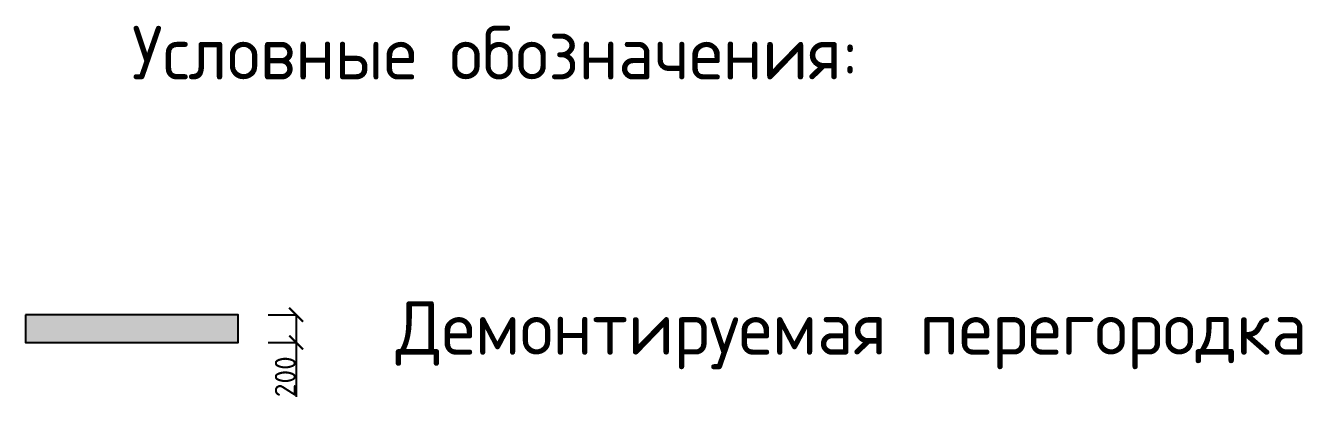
# Model space of a CAD drawing. Header units: millimetres. Extents: x -178199094 to 13669908, y -30538122 to 6091408.
# Drawn here: x 6899937 to 6909116, y 371700 to 374393 of the extents above; entities that cross this region are included whole.
import ezdxf

# ---------------------------------------------------------------- set-up
doc = ezdxf.new("R2010")
doc.units = ezdxf.units.MM
doc.layers.add('Plan 1', color=7, linetype='Continuous')
doc.styles.add('gost', font='GOST Common.ttf')
doc.dimstyles.new('Copy of GOST', dxfattribs={"dimtxt": 150, "dimasz": 100, "dimexe": 0.18, "dimexo": 0.06, "dimgap": 3, "dimtad": 1, "dimdec": 0, "dimzin": 0, "dimdsep": 46, "dimtxsty": 'gost', "dimblk": 'ARCHTICK', "dimcen": 0.09, "dimclrt": 256, "dimadec": 0, "dimazin": 0, "dimtfac": 1, "dimtdec": 0, "dimtofl": 0, "dimtmove": 0, "dimatfit": 3, "dimldrblk": 'ARCHTICK', "dimfxl": 200, "dimfxlon": 1, "dimtolj": 1, "dimtzin": 0, "dimarcsym": 0})

# ---------------------------------------------------------------- blocks, each defined once
blk = doc.blocks.new('_ArchTick')
at = {"color": 0, "linetype": 'ByBlock', "const_width": 0.15}
blk.add_lwpolyline([(-0.5, -0.5), (0.5, 0.5)], dxfattribs=at)
blk = doc.blocks.new('*D434')
at = {"color": 0, "lineweight": -2, "transparency": 16777216}
for p, q in [((6901682.2, 372316), (6901882.4, 372316)), ((6901882.2, 372316), (6901882.2, 372116)), ((6901682.2, 372116), (6901882.4, 372116)), ((6901882.2, 372116), (6901882.2, 371725))]:
    blk.add_line(p, q, dxfattribs=at)
at = {"layer": 'Defpoints', "color": 0, "transparency": 16777216}
for p in [(6901465, 372316), (6901465, 372116), (6901882.2, 372116)]:
    blk.add_point(p, dxfattribs=at)
at = {"color": 0, "lineweight": -2, "transparency": 16777216, "xscale": 100, "yscale": 100, "zscale": 100}
for p, rotation in [((6901882.2, 372316), 90), ((6901882.2, 372116), 270)]:
    blk.add_blockref('_ArchTick', p, dxfattribs=dict(at, rotation=rotation))
at = {"transparency": 16777216, "insert": (6901804.2, 371870.5), "char_height": 150, "attachment_point": 5, "rotation": 90, "style": 'gost'}
blk.add_mtext('\\A1;200', dxfattribs=at)

msp = doc.modelspace()

# ---------------------------------------------------------------- hatches: boundary and pattern name
at = {"transparency": 33554687}
h = msp.add_hatch(color=1, dxfattribs=at)
h.dxf.hatch_style = 1
h.paths.add_polyline_path([(6901465.00086, 372316.02946), (6899937.13068, 372316.02946), (6899937.13068, 372116.02946), (6901465.00086, 372116.02946)])

# ---------------------------------------------------------------- linework, layer by layer
at = {"color": 18, "true_color": 0x000000}
msp.add_lwpolyline([(6899937.13068, 372316.02946), (6899937.13068, 372116.02946), (6901465.00086, 372116.02946), (6901465.00086, 372316.02946), (6899937.13068, 372316.02946)], dxfattribs=at)

# ---------------------------------------------------------------- texts
at = {"layer": 'Plan 1', "char_height": 384.8748082, "attachment_point": 1, "style": 'gost'}
for s, insert in [('Условные обозначения:', (6900700.86259, 374390.45057)), ('Демонтируемая перегородка', (6902597.55003, 372413.60699))]:
    msp.add_mtext_dynamic_manual_height_columns(s, width=12549.7203437, gutter_width=0.54982, heights=[0], dxfattribs=dict(at, insert=insert))

# ---------------------------------------------------------------- dimensions: what is measured, and where the dimension line sits
at = {"color": 18, "true_color": 0x000000}
dim = msp.add_linear_dim(base=(6901882.17502, 372116.02946), p1=(6901465.00086, 372316.02946), p2=(6901465.00086, 372116.02946), angle=90, dimstyle='Copy of GOST', dxfattribs=at)
dim.commit()
dim.dimension.update_dxf_attribs({"geometry": '*D434', "text_midpoint": (6901804.17502, 371870.52946)})

doc.saveas('drawing.dxf')
